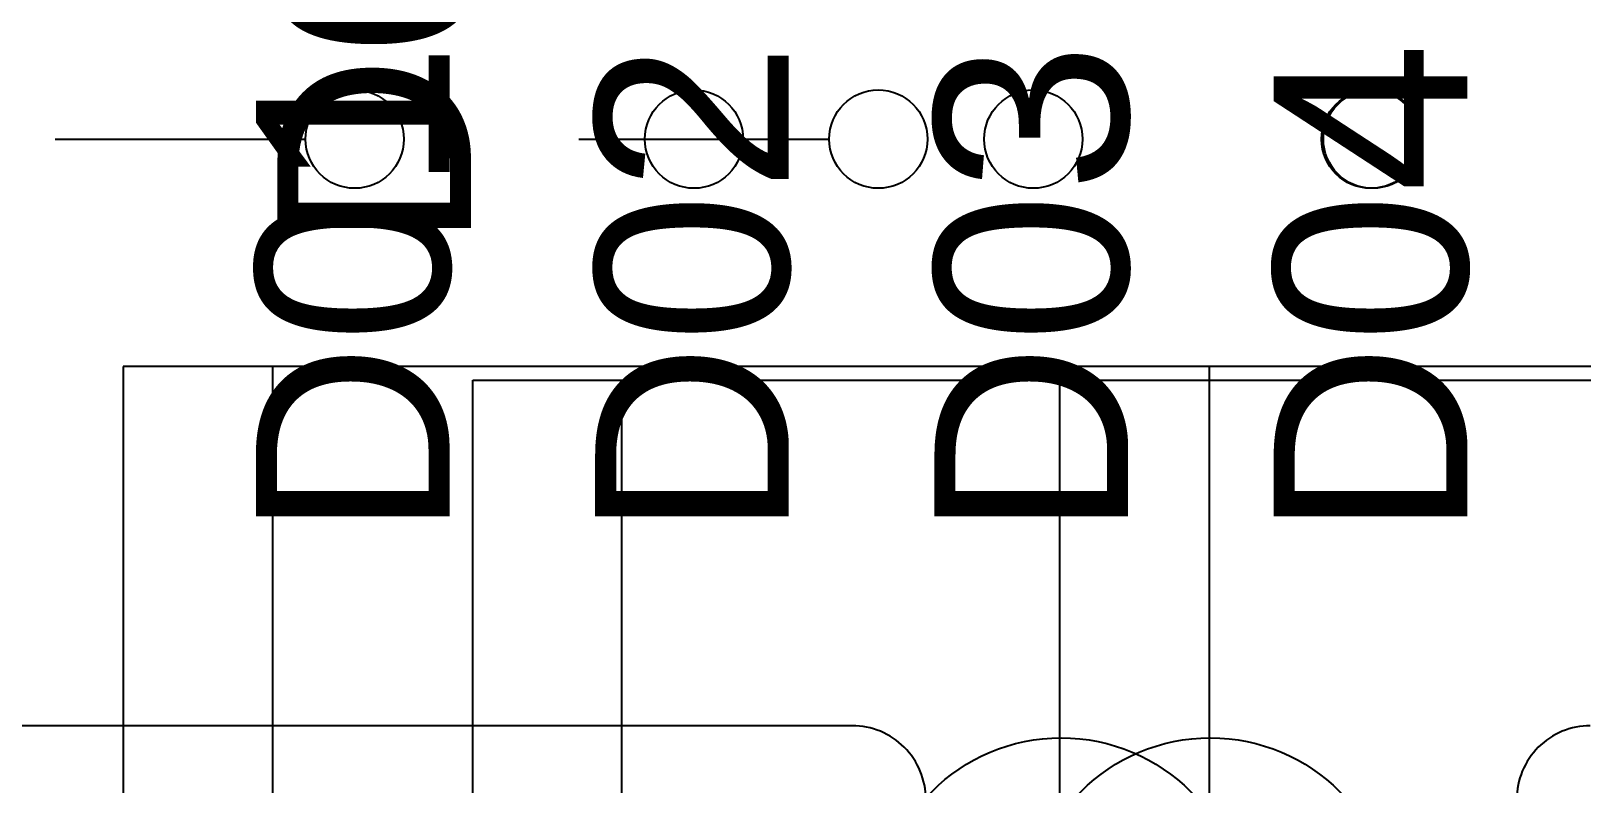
# Model space of a CAD drawing. Extents: x 1 to 47, y 1 to 35.
# Drawn here: x 39.739 to 40.369, y 12.284 to 12.59 of the extents above; entities that cross this region are included whole.
import ezdxf

# ---------------------------------------------------------------- set-up
doc = ezdxf.new("R2010")
doc.units = 0
doc.header["$MEASUREMENT"] = 0
for name, color, linetype in [('6_01__9-_0-___10__RTD_INPU', 7, 'CONTINUOUS'), ('6_02__9-_B-___10__RTD_INPU', 7, 'CONTINUOUS'), ('6_03__9-_1-___10__RTD_INPU', 7, 'CONTINUOUS'), ('6_04__9-_C-___10__RTD_INPU', 7, 'CONTINUOUS'), ('6_05__9-_D-___10__RTD_INPU', 7, 'CONTINUOUS'), ('6_06__9-_2A___10__RTD_INPU', 7, 'CONTINUOUS'), ('6_07__9-_2B___10__RTD_INPU', 7, 'CONTINUOUS'), ('6_08__9-_2C___10__RTD_INPU', 7, 'CONTINUOUS'), ('6_09__9-_2D___10__RTD_INPU', 7, 'CONTINUOUS'), ('6_10__9-_2G___10__RTD_INPU', 7, 'CONTINUOUS'), ('6_11__9-_3-___10__RTD_INPU', 7, 'CONTINUOUS'), ('6_12__9-_4-___10__RTD_INPU', 7, 'CONTINUOUS'), ('6_13__9-_5-___10__RTD_INPU', 7, 'CONTINUOUS'), ('6_14__9-_6-___10__RTD_INPU', 7, 'CONTINUOUS'), ('6_15__9-_70___10__RTD_INPU', 7, 'CONTINUOUS'), ('6_16__9-_L0___10__RTD_INPU', 7, 'CONTINUOUS'), ('6_17__9-_77___10__RTD_INPU', 7, 'CONTINUOUS'), ('6_18__9-_7-___10__RTD_INPU', 7, 'CONTINUOUS'), ('6_19__9-_L-___10__RTD_INPU', 7, 'CONTINUOUS'), ('7_01__0-__EMPTY', 7, 'CONTINUOUS'), ('7_02__B-___3__DI___4__DO__', 7, 'CONTINUOUS'), ('7_03__1-___4__DI___4__DO__', 7, 'CONTINUOUS'), ('7_04__C-___4__DI___4__DO__', 7, 'CONTINUOUS'), ('7_05__D-___4__DI___3__DO__', 7, 'CONTINUOUS'), ('7_06__2A___8__FORM_A_DO', 7, 'CONTINUOUS'), ('7_07__2B___8__FORM_B_DO', 7, 'CONTINUOUS'), ('7_08__2C___8__DO__6__FORM_', 7, 'CONTINUOUS'), ('7_09__2D___8__DO__2__FORM_', 7, 'CONTINUOUS'), ('7_10__2G___8__DO__4__FORM_', 7, 'CONTINUOUS'), ('7_11__3-___8__DI', 7, 'CONTINUOUS'), ('7_12__4-___14__DI', 7, 'CONTINUOUS'), ('7_13__5-___8__AI', 7, 'CONTINUOUS'), ('7_14__6-___4__AI____4__AO', 7, 'CONTINUOUS'), ('7_15__70___2__AVI____4__AF', 7, 'CONTINUOUS'), ('7_16__L0___2__LEA_AVI____4', 7, 'CONTINUOUS'), ('7_17__77___8__AFDI', 7, 'CONTINUOUS'), ('7_18__7-___2__AVI____7__DI', 7, 'CONTINUOUS'), ('7_19__L-___2__AVI____7__DI', 7, 'CONTINUOUS')]:
    doc.layers.add(name, color=color, linetype=linetype)
doc.styles.add('ARIAL', font='arial.ttf')

msp = doc.modelspace()

# ---------------------------------------------------------------- linework, layer by layer
at = {"layer": '6_01__9-_0-___10__RTD_INPU'}
msp.add_lwpolyline([(40.37245, 12.30769, 0.414214), (40.34257, 12.2778), (40.34257, 12.26269), (40.10257, 12.26269), (40.10257, 12.2778, 0.414214), (40.07268, 12.30769), (39.71495, 12.30769, 0.414973), (39.68507, 12.2778), (39.68507, 11.75758, 0.414973), (39.71495, 11.72769), (40.07268, 11.72769, 0.414214), (40.10257, 11.75758), (40.10257, 11.77269), (40.34257, 11.77269), (40.34257, 11.75758, 0.414214), (40.37245, 11.72769)], format="xyb", dxfattribs=at)
at = {"layer": '6_15__9-_70___10__RTD_INPU'}
msp.add_line((39.74895, 12.54587), (39.85056, 12.54587), dxfattribs=at)
for points in [[(39.77653, 12.45349), (39.77653, 11.75348), (41.35872, 11.75348), (41.35872, 12.45349), (39.77653, 12.45349)], [(39.83726, 12.45349), (39.83726, 11.75348)], [(40.15687, 12.45349), (40.15687, 11.75348)], [(40.21763, 12.45349), (40.21763, 11.75348)]]:
    msp.add_lwpolyline(points, dxfattribs=at)
for centre in [(39.8706, 12.54585), (40.00841, 12.54585), (40.14621, 12.54585), (40.28401, 12.54585)]:
    msp.add_circle(centre, 0.01996, dxfattribs=at)
at = {"layer": '6_16__9-_L0___10__RTD_INPU'}
msp.add_line((39.74895, 12.54587), (39.85056, 12.54587), dxfattribs=at)
for points in [[(39.77653, 12.45349), (39.77653, 11.75348), (41.35872, 11.75348), (41.35872, 12.45349), (39.77653, 12.45349)], [(39.83726, 12.45349), (39.83726, 11.75348)], [(40.15687, 12.45349), (40.15687, 11.75348)], [(40.21763, 12.45349), (40.21763, 11.75348)]]:
    msp.add_lwpolyline(points, dxfattribs=at)
for centre in [(39.8706, 12.54585), (40.00841, 12.54585), (40.14621, 12.54585), (40.28401, 12.54585)]:
    msp.add_circle(centre, 0.01996, dxfattribs=at)
at = {"layer": '6_17__9-_77___10__RTD_INPU'}
msp.add_line((39.74895, 12.54587), (39.85056, 12.54587), dxfattribs=at)
msp.add_lwpolyline([(39.9186, 12.44794), (41.89591, 12.44794), (41.89591, 11.69823), (39.9186, 11.69823)], close=True, dxfattribs=at)
for centre, radius in [((39.8706, 12.54585), 0.01996), ((40.00841, 12.54585), 0.01996), ((40.14621, 12.54585), 0.01996), ((40.28401, 12.54585), 0.01996), ((40.15755, 12.22857), 0.07419)]:
    msp.add_circle(centre, radius, dxfattribs=at)
at = {"layer": '6_18__9-_7-___10__RTD_INPU'}
msp.add_line((39.74895, 12.54587), (39.85056, 12.54587), dxfattribs=at)
for points in [[(39.77653, 12.45349), (39.77653, 11.75348), (41.35872, 11.75348), (41.35872, 12.45349), (39.77653, 12.45349)], [(39.83726, 12.45349), (39.83726, 11.75348)], [(40.15687, 12.45349), (40.15687, 11.75348)], [(40.21763, 12.45349), (40.21763, 11.75348)]]:
    msp.add_lwpolyline(points, dxfattribs=at)
for centre in [(39.8706, 12.54585), (40.00841, 12.54585), (40.14621, 12.54585), (40.28401, 12.54585)]:
    msp.add_circle(centre, 0.01996, dxfattribs=at)
at = {"layer": '6_19__9-_L-___10__RTD_INPU'}
msp.add_line((39.74895, 12.54587), (39.85056, 12.54587), dxfattribs=at)
for points in [[(39.77653, 12.45349), (39.77653, 11.75348), (41.35872, 11.75348), (41.35872, 12.45349), (39.77653, 12.45349)], [(39.83726, 12.45349), (39.83726, 11.75348)], [(40.15687, 12.45349), (40.15687, 11.75348)], [(40.21763, 12.45349), (40.21763, 11.75348)]]:
    msp.add_lwpolyline(points, dxfattribs=at)
for centre in [(39.8706, 12.54585), (40.00841, 12.54585), (40.14621, 12.54585), (40.28401, 12.54585)]:
    msp.add_circle(centre, 0.01996, dxfattribs=at)
at = {"layer": '7_01__0-__EMPTY'}
msp.add_lwpolyline([(40.37245, 12.30769, 0.414214), (40.34257, 12.2778), (40.34257, 12.26269), (40.10257, 12.26269), (40.10257, 12.2778, 0.414214), (40.07268, 12.30769), (39.71495, 12.30769, 0.414973), (39.68507, 12.2778), (39.68507, 11.75758, 0.414973), (39.71495, 11.72769), (40.07268, 11.72769, 0.414214), (40.10257, 11.75758), (40.10257, 11.77269), (40.34257, 11.77269), (40.34257, 11.75758, 0.414214), (40.37245, 11.72769)], format="xyb", dxfattribs=at)
at = {"layer": '7_15__70___2__AVI____4__AF'}
msp.add_line((39.96162, 12.54587), (40.06324, 12.54587), dxfattribs=at)
for points in [[(39.77653, 12.45349), (39.77653, 11.75348), (41.35872, 11.75348), (41.35872, 12.45349), (39.77653, 12.45349)], [(39.83726, 12.45349), (39.83726, 11.75348)], [(40.15687, 12.45349), (40.15687, 11.75348)], [(40.21763, 12.45349), (40.21763, 11.75348)]]:
    msp.add_lwpolyline(points, dxfattribs=at)
for centre in [(40.08327, 12.54585), (40.28327, 12.54585)]:
    msp.add_circle(centre, 0.01996, dxfattribs=at)
at = {"layer": '7_16__L0___2__LEA_AVI____4'}
msp.add_line((39.96162, 12.54587), (40.06324, 12.54587), dxfattribs=at)
for points in [[(39.77653, 12.45349), (39.77653, 11.75348), (41.35872, 11.75348), (41.35872, 12.45349), (39.77653, 12.45349)], [(39.83726, 12.45349), (39.83726, 11.75348)], [(40.15687, 12.45349), (40.15687, 11.75348)], [(40.21763, 12.45349), (40.21763, 11.75348)]]:
    msp.add_lwpolyline(points, dxfattribs=at)
for centre in [(40.08327, 12.54585), (40.28327, 12.54585)]:
    msp.add_circle(centre, 0.01996, dxfattribs=at)
at = {"layer": '7_17__77___8__AFDI'}
msp.add_line((39.96162, 12.54587), (40.06324, 12.54587), dxfattribs=at)
msp.add_lwpolyline([(39.97917, 12.44794), (41.95648, 12.44794), (41.95648, 11.69823), (39.97917, 11.69823)], close=True, dxfattribs=at)
for centre, radius in [((40.08327, 12.54585), 0.01996), ((40.28327, 12.54585), 0.01996), ((40.21813, 12.22857), 0.07419)]:
    msp.add_circle(centre, radius, dxfattribs=at)
at = {"layer": '7_18__7-___2__AVI____7__DI'}
msp.add_line((39.96162, 12.54587), (40.06324, 12.54587), dxfattribs=at)
for points in [[(39.77653, 12.45349), (39.77653, 11.75348), (41.35872, 11.75348), (41.35872, 12.45349), (39.77653, 12.45349)], [(39.83726, 12.45349), (39.83726, 11.75348)], [(40.15687, 12.45349), (40.15687, 11.75348)], [(40.21763, 12.45349), (40.21763, 11.75348)]]:
    msp.add_lwpolyline(points, dxfattribs=at)
for centre in [(40.08327, 12.54585), (40.28327, 12.54585)]:
    msp.add_circle(centre, 0.01996, dxfattribs=at)
at = {"layer": '7_19__L-___2__AVI____7__DI'}
msp.add_line((39.96162, 12.54587), (40.06324, 12.54587), dxfattribs=at)
for points in [[(39.77653, 12.45349), (39.77653, 11.75348), (41.35872, 11.75348), (41.35872, 12.45349), (39.77653, 12.45349)], [(39.83726, 12.45349), (39.83726, 11.75348)], [(40.15687, 12.45349), (40.15687, 11.75348)], [(40.21763, 12.45349), (40.21763, 11.75348)]]:
    msp.add_lwpolyline(points, dxfattribs=at)
for centre in [(40.08327, 12.54585), (40.28327, 12.54585)]:
    msp.add_circle(centre, 0.01996, dxfattribs=at)

# ---------------------------------------------------------------- texts
at = {"layer": '6_01__9-_0-___10__RTD_INPU', "style": 'ARIAL'}
for s, p in [('D01', (39.90913, 12.38366)), ('D03', (40.18474, 12.38366)), ('D04', (40.32254, 12.38366)), ('D02', (40.04693, 12.38366))]:
    msp.add_text(s, height=0.078667, rotation=90, dxfattribs=at).set_placement(p)
at = {"layer": '6_02__9-_B-___10__RTD_INPU', "style": 'ARIAL'}
for s, p in [('D01', (39.90913, 12.38366)), ('D03', (40.18474, 12.38366)), ('D04', (40.32254, 12.38366)), ('D02', (40.04693, 12.38366))]:
    msp.add_text(s, height=0.078667, rotation=90, dxfattribs=at).set_placement(p)
at = {"layer": '6_03__9-_1-___10__RTD_INPU', "style": 'ARIAL'}
for s, p in [('D01', (39.90913, 12.38366)), ('D03', (40.18474, 12.38366)), ('D04', (40.32254, 12.38366)), ('D02', (40.04693, 12.38366))]:
    msp.add_text(s, height=0.078667, rotation=90, dxfattribs=at).set_placement(p)
at = {"layer": '6_04__9-_C-___10__RTD_INPU', "style": 'ARIAL'}
for s, p in [('D01', (39.90913, 12.38366)), ('D03', (40.18474, 12.38366)), ('D04', (40.32254, 12.38366)), ('D02', (40.04693, 12.38366))]:
    msp.add_text(s, height=0.078667, rotation=90, dxfattribs=at).set_placement(p)
at = {"layer": '6_05__9-_D-___10__RTD_INPU', "style": 'ARIAL'}
for s, p in [('D01', (39.90913, 12.38366)), ('D03', (40.18474, 12.38366)), ('D04', (40.32254, 12.38366)), ('D02', (40.04693, 12.38366))]:
    msp.add_text(s, height=0.078667, rotation=90, dxfattribs=at).set_placement(p)
at = {"layer": '6_06__9-_2A___10__RTD_INPU', "style": 'ARIAL'}
for s, p in [('D01', (39.90913, 12.38366)), ('D03', (40.18474, 12.38366)), ('D04', (40.32254, 12.38366)), ('D02', (40.04693, 12.38366))]:
    msp.add_text(s, height=0.078667, rotation=90, dxfattribs=at).set_placement(p)
at = {"layer": '6_07__9-_2B___10__RTD_INPU', "style": 'ARIAL'}
for s, p in [('D01', (39.90913, 12.38366)), ('D03', (40.18474, 12.38366)), ('D04', (40.32254, 12.38366)), ('D02', (40.04693, 12.38366))]:
    msp.add_text(s, height=0.078667, rotation=90, dxfattribs=at).set_placement(p)
at = {"layer": '6_08__9-_2C___10__RTD_INPU', "style": 'ARIAL'}
for s, p in [('D01', (39.90913, 12.38366)), ('D03', (40.18474, 12.38366)), ('D04', (40.32254, 12.38366)), ('D02', (40.04693, 12.38366))]:
    msp.add_text(s, height=0.078667, rotation=90, dxfattribs=at).set_placement(p)
at = {"layer": '6_09__9-_2D___10__RTD_INPU', "style": 'ARIAL'}
for s, p in [('D01', (39.90913, 12.38366)), ('D03', (40.18474, 12.38366)), ('D04', (40.32254, 12.38366)), ('D02', (40.04693, 12.38366))]:
    msp.add_text(s, height=0.078667, rotation=90, dxfattribs=at).set_placement(p)
at = {"layer": '6_10__9-_2G___10__RTD_INPU', "style": 'ARIAL'}
for s, p in [('D01', (39.90913, 12.38366)), ('D03', (40.18474, 12.38366)), ('D04', (40.32254, 12.38366)), ('D02', (40.04693, 12.38366))]:
    msp.add_text(s, height=0.078667, rotation=90, dxfattribs=at).set_placement(p)
at = {"layer": '6_11__9-_3-___10__RTD_INPU', "style": 'ARIAL'}
for s, p in [('D01', (39.90913, 12.38366)), ('D03', (40.18474, 12.38366)), ('D04', (40.32254, 12.38366)), ('D02', (40.04693, 12.38366))]:
    msp.add_text(s, height=0.078667, rotation=90, dxfattribs=at).set_placement(p)
at = {"layer": '6_12__9-_4-___10__RTD_INPU', "style": 'ARIAL'}
for s, p in [('D01', (39.90913, 12.38366)), ('D03', (40.18474, 12.38366)), ('D04', (40.32254, 12.38366)), ('D02', (40.04693, 12.38366))]:
    msp.add_text(s, height=0.078667, rotation=90, dxfattribs=at).set_placement(p)
at = {"layer": '6_13__9-_5-___10__RTD_INPU', "style": 'ARIAL'}
for s, p in [('D01', (39.90913, 12.38366)), ('D03', (40.18474, 12.38366)), ('D04', (40.32254, 12.38366)), ('D02', (40.04693, 12.38366))]:
    msp.add_text(s, height=0.078667, rotation=90, dxfattribs=at).set_placement(p)
at = {"layer": '6_14__9-_6-___10__RTD_INPU', "style": 'ARIAL'}
for s, p in [('D01', (39.90913, 12.38366)), ('D03', (40.18474, 12.38366)), ('D04', (40.32254, 12.38366)), ('D02', (40.04693, 12.38366))]:
    msp.add_text(s, height=0.078667, rotation=90, dxfattribs=at).set_placement(p)
at = {"layer": '7_01__0-__EMPTY', "style": 'ARIAL'}
for s, p in [('D01', (40.1255, 12.35776)), ('D02', (40.32549, 12.35776))]:
    msp.add_text(s, height=0.078667, rotation=90, dxfattribs=at).set_placement(p)
at = {"layer": '7_02__B-___3__DI___4__DO__', "style": 'ARIAL'}
for s, p in [('D01', (40.1255, 12.35776)), ('D02', (40.32549, 12.35776))]:
    msp.add_text(s, height=0.078667, rotation=90, dxfattribs=at).set_placement(p)
at = {"layer": '7_03__1-___4__DI___4__DO__', "style": 'ARIAL'}
for s, p in [('D01', (40.1255, 12.35776)), ('D02', (40.32549, 12.35776))]:
    msp.add_text(s, height=0.078667, rotation=90, dxfattribs=at).set_placement(p)
at = {"layer": '7_04__C-___4__DI___4__DO__', "style": 'ARIAL'}
for s, p in [('D01', (40.1255, 12.35776)), ('D02', (40.32549, 12.35776))]:
    msp.add_text(s, height=0.078667, rotation=90, dxfattribs=at).set_placement(p)
at = {"layer": '7_05__D-___4__DI___3__DO__', "style": 'ARIAL'}
for s, p in [('D01', (40.1255, 12.35776)), ('D02', (40.32549, 12.35776))]:
    msp.add_text(s, height=0.078667, rotation=90, dxfattribs=at).set_placement(p)
at = {"layer": '7_06__2A___8__FORM_A_DO', "style": 'ARIAL'}
for s, p in [('D01', (40.1255, 12.35776)), ('D02', (40.32549, 12.35776))]:
    msp.add_text(s, height=0.078667, rotation=90, dxfattribs=at).set_placement(p)
at = {"layer": '7_07__2B___8__FORM_B_DO', "style": 'ARIAL'}
for s, p in [('D01', (40.1255, 12.35776)), ('D02', (40.32549, 12.35776))]:
    msp.add_text(s, height=0.078667, rotation=90, dxfattribs=at).set_placement(p)
at = {"layer": '7_08__2C___8__DO__6__FORM_', "style": 'ARIAL'}
for s, p in [('D01', (40.1255, 12.35776)), ('D02', (40.32549, 12.35776))]:
    msp.add_text(s, height=0.078667, rotation=90, dxfattribs=at).set_placement(p)
at = {"layer": '7_09__2D___8__DO__2__FORM_', "style": 'ARIAL'}
for s, p in [('D01', (40.1255, 12.35776)), ('D02', (40.32549, 12.35776))]:
    msp.add_text(s, height=0.078667, rotation=90, dxfattribs=at).set_placement(p)
at = {"layer": '7_10__2G___8__DO__4__FORM_', "style": 'ARIAL'}
for s, p in [('D01', (40.1255, 12.35776)), ('D02', (40.32549, 12.35776))]:
    msp.add_text(s, height=0.078667, rotation=90, dxfattribs=at).set_placement(p)
at = {"layer": '7_11__3-___8__DI', "style": 'ARIAL'}
for s, p in [('D01', (40.1255, 12.35776)), ('D02', (40.32549, 12.35776))]:
    msp.add_text(s, height=0.078667, rotation=90, dxfattribs=at).set_placement(p)
at = {"layer": '7_12__4-___14__DI', "style": 'ARIAL'}
for s, p in [('D01', (40.1255, 12.35776)), ('D02', (40.32549, 12.35776))]:
    msp.add_text(s, height=0.078667, rotation=90, dxfattribs=at).set_placement(p)
at = {"layer": '7_13__5-___8__AI', "style": 'ARIAL'}
for s, p in [('D01', (40.1255, 12.35776)), ('D02', (40.32549, 12.35776))]:
    msp.add_text(s, height=0.078667, rotation=90, dxfattribs=at).set_placement(p)
at = {"layer": '7_14__6-___4__AI____4__AO', "style": 'ARIAL'}
for s, p in [('D01', (40.1255, 12.35776)), ('D02', (40.32549, 12.35776))]:
    msp.add_text(s, height=0.078667, rotation=90, dxfattribs=at).set_placement(p)
at = {"layer": '7_15__70___2__AVI____4__AF', "style": 'ARIAL'}
msp.add_text('D01', height=0.078667, rotation=90, dxfattribs=at).set_placement((39.91782, 12.50077))
at = {"layer": '7_16__L0___2__LEA_AVI____4', "style": 'ARIAL'}
msp.add_text('D01', height=0.078667, rotation=90, dxfattribs=at).set_placement((39.91782, 12.50077))
at = {"layer": '7_17__77___8__AFDI', "style": 'ARIAL'}
msp.add_text('D01', height=0.078667, rotation=90, dxfattribs=at).set_placement((39.91782, 12.50077))
at = {"layer": '7_18__7-___2__AVI____7__DI', "style": 'ARIAL'}
msp.add_text('D01', height=0.078667, rotation=90, dxfattribs=at).set_placement((39.91782, 12.50077))
at = {"layer": '7_19__L-___2__AVI____7__DI', "style": 'ARIAL'}
msp.add_text('D01', height=0.078667, rotation=90, dxfattribs=at).set_placement((39.91782, 12.50077))

doc.saveas('drawing.dxf')
